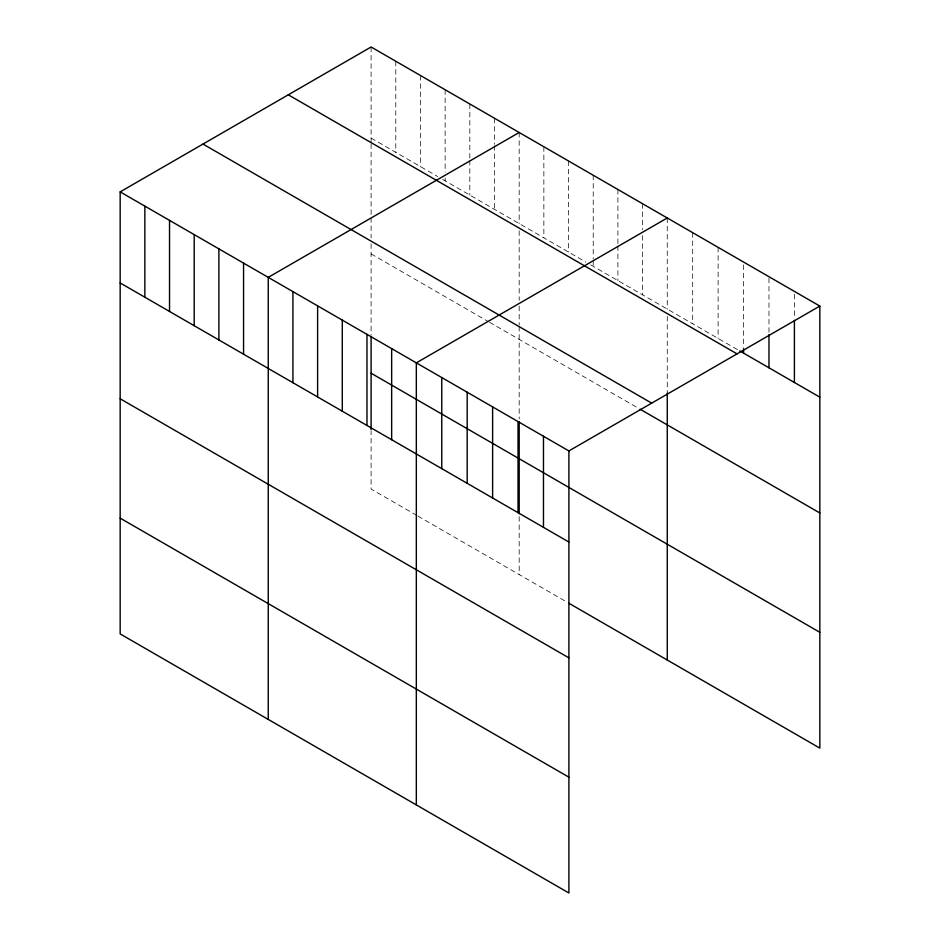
<?xml version="1.0" encoding="UTF-8"?>
<svg xmlns="http://www.w3.org/2000/svg" width="940" height="940" viewBox="0 0 940 940"><rect width="100%" height="100%" fill="white"/><g stroke="black" fill="none" stroke-linecap="round" stroke-linejoin="round"><path stroke-width="0.7" stroke-dasharray="4.7 3.53" d="M371.1 143.879L371.1 216.27M371.1 142.434L371.1 47M519.186 230.829L519.186 300.318M371.1 138.086L437.735 176.567M442.67 179.411L585.82 262.06M590.755 264.904L738.464 350.185M371.1 253.906L488.33 321.598M489.564 322.303L637.649 407.796M416.761 515.414L371.1 489.059L371.1 431.143M417.995 516.13L567.313 602.329M794.406 294.279L794.406 318.86M768.979 278.158L768.979 333.101M743.552 264.916L743.552 347.342M718.113 247.349L718.113 338.435M692.686 232.674L692.686 323.76M667.259 217.986L667.259 309.084M667.259 316.322L667.259 393.049M642.584 203.733L642.584 229.76M642.584 235.552L642.584 294.831M617.897 189.492L617.897 244.435M617.897 245.881L617.897 280.578M593.222 175.239L593.222 259.099M593.222 260.545L593.222 266.337M568.547 160.987L568.547 252.084M543.861 146.746L543.861 237.832M519.186 132.493L519.186 223.591M519.186 306.111L519.186 324.923M519.186 326.368L519.186 418.958M519.186 516.636L519.186 574.552M494.499 118.24L494.499 144.267M494.499 145.712L494.499 209.338M469.824 103.999L469.824 158.942M469.824 160.388L469.824 195.085M445.137 89.746L445.137 172.161M445.137 177.942L445.137 180.844M420.462 75.494L420.462 166.591M395.787 61.253L395.787 152.339M371.1 217.716L371.1 237.984M371.1 243.777L371.1 334.887"/><path stroke-width="1.41" d="M120.167 191.878L568.9 450.941L568.9 893L120.167 633.924L120.167 191.878L371.1 47L819.833 306.076L819.833 748.123L568.547 603.045M519.186 132.493L268.252 277.37L268.252 719.417M667.259 217.986L416.326 362.863L416.326 804.91M568.9 450.941L819.833 306.076M739.733 350.914L819.833 397.162M288.298 94.811L737.019 353.875M202.981 144.067L651.702 403.143M640.116 409.217L819.833 512.981M371.1 373.239L819.833 632.303M120.167 282.964L568.9 542.039M120.167 398.783L568.9 657.859M120.167 518.116L568.9 777.18M794.406 320.305L794.406 382.486M768.979 334.546L768.979 367.798M743.552 348.787L743.552 353.123M667.259 393.049L667.259 660.045M543.473 436.266L543.473 527.352M519.186 421.802L519.186 513.745M518.046 421.59L518.046 512.676M492.619 406.903L492.619 498M467.192 392.227L467.192 483.313M441.753 377.539L441.753 468.637M391.651 348.611L391.651 439.709M371.1 336.297L371.1 429.697M366.976 334.358L366.976 425.456M342.289 320.117L342.289 411.203M317.614 305.864L317.614 396.962M292.928 291.612L292.928 382.709M243.566 263.118L243.566 354.215M218.891 248.865L218.891 339.963M194.204 234.624L194.204 325.71M169.529 220.371L169.529 311.469M144.854 206.118L144.854 297.216"/></g></svg>
